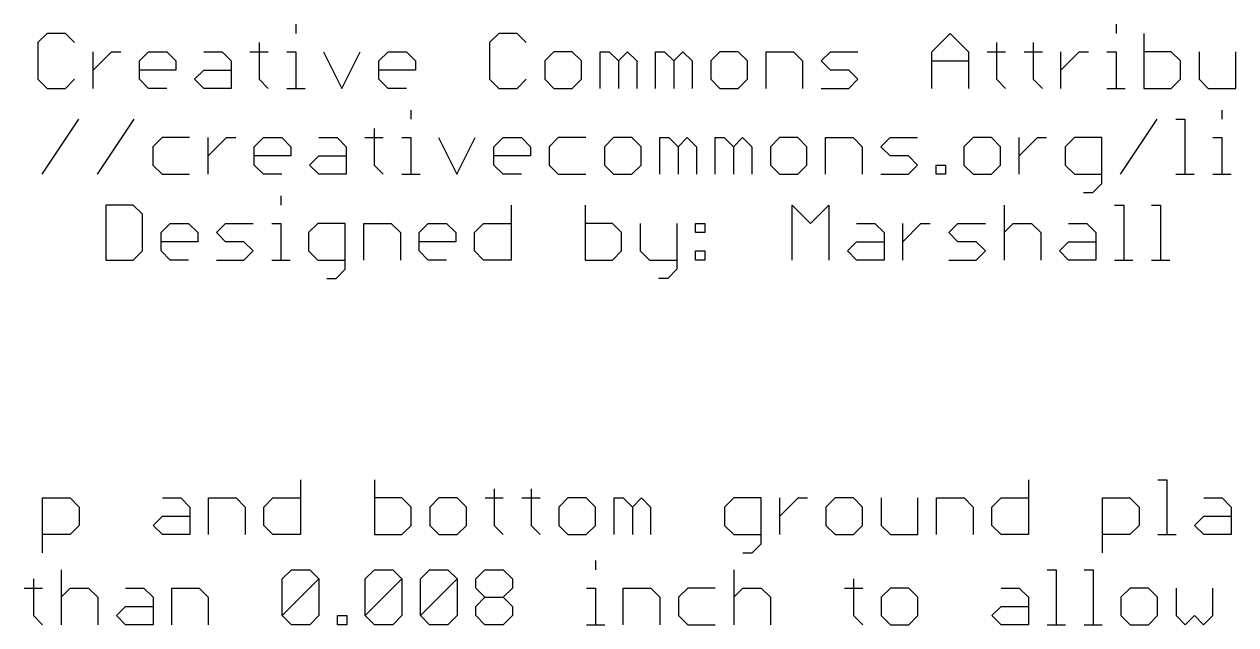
# Model space of a CAD drawing. Extents: x -47 to 60, y -34 to 22.
# Drawn here: x -17.58 to 18.29, y -33.58 to -15.81 of the extents above; entities that cross this region are included whole.
import ezdxf

# ---------------------------------------------------------------- set-up
doc = ezdxf.new("R2010")
doc.units = 0
doc.layers.add('51', color=253, linetype='CONTINUOUS')

msp = doc.modelspace()

# ---------------------------------------------------------------- linework, layer by layer
at = {"layer": '51'}
for p, q in [((-16.901, -16.0768), (-17.1721, -16.348)), ((-16.3586, -16.0768), (-16.901, -16.0768)), ((-16.0875, -16.348), (-16.3586, -16.0768)), ((-9.5338, -15.8056), (-9.5338, -16.0768)), ((-3.5309, -16.0768), (-3.802, -16.348)), ((-2.9885, -16.0768), (-3.5309, -16.0768)), ((-2.7174, -16.348), (-2.9885, -16.0768)), ((9.2952, -16.6191), (9.8376, -16.0768)), ((9.8376, -16.0768), (10.3799, -16.6191)), ((14.7507, -15.8056), (14.7507, -16.0768)), ((15.571, -16.0768), (15.571, -17.7038)), ((-17.1721, -16.348), (-17.1721, -17.4326)), ((-10.6252, -16.348), (-10.6252, -17.4326)), ((-3.802, -16.348), (-3.802, -17.4326)), ((11.2035, -16.348), (11.2035, -17.4326)), ((12.295, -16.348), (12.295, -17.4326)), ((-15.535, -17.7038), (-15.535, -16.6191)), ((-15.535, -17.1615), (-14.9926, -16.6191)), ((-14.9926, -16.6191), (-14.7215, -16.6191)), ((-14.1707, -16.8903), (-13.8995, -16.6191)), ((-13.8995, -16.6191), (-13.3572, -16.6191)), ((-13.3572, -16.6191), (-13.086, -16.8903)), ((-12.2624, -16.6191), (-11.72, -16.6191)), ((-11.72, -16.6191), (-11.4489, -16.8903)), ((-10.8964, -16.6191), (-10.354, -16.6191)), ((-9.8049, -16.6191), (-9.5338, -16.6191)), ((-9.5338, -16.6191), (-9.5338, -17.7038)), ((-8.7135, -16.6191), (-8.1712, -17.7038)), ((-8.1712, -17.7038), (-7.6288, -16.6191)), ((-7.0763, -16.8903), (-6.8052, -16.6191)), ((-6.8052, -16.6191), (-6.2628, -16.6191)), ((-6.2628, -16.6191), (-5.9917, -16.8903)), ((-1.8937, -16.6191), (-2.1649, -16.8903)), ((-1.3514, -16.6191), (-1.8937, -16.6191)), ((-1.0802, -16.8903), (-1.3514, -16.6191)), ((-0.5277, -17.7038), (-0.5277, -16.6191)), ((-0.5277, -16.6191), (-0.2565, -16.6191)), ((-0.2565, -16.6191), (0.0146, -16.8903)), ((0.0146, -16.8903), (0.2858, -16.6191)), ((0.2858, -16.6191), (0.557, -16.8903)), ((1.1095, -17.7038), (1.1095, -16.6191)), ((1.1095, -16.6191), (1.3806, -16.6191)), ((1.3806, -16.6191), (1.6518, -16.8903)), ((1.6518, -16.8903), (1.9229, -16.6191)), ((1.9229, -16.6191), (2.1941, -16.8903)), ((3.0178, -16.6191), (2.7466, -16.8903)), ((3.5601, -16.6191), (3.0178, -16.6191)), ((3.8313, -16.8903), (3.5601, -16.6191)), ((4.3838, -17.7038), (4.3838, -16.6191)), ((4.3838, -16.6191), (5.1973, -16.6191)), ((5.1973, -16.6191), (5.4684, -16.8903)), ((6.0209, -16.8903), (6.2921, -16.6191)), ((6.2921, -16.6191), (7.1056, -16.6191)), ((9.2952, -17.7038), (9.2952, -16.6191)), ((10.3799, -16.6191), (10.3799, -17.7038)), ((10.9324, -16.6191), (11.4747, -16.6191)), ((12.0238, -16.6191), (12.5662, -16.6191)), ((13.1153, -17.7038), (13.1153, -16.6191)), ((13.1153, -17.1615), (13.6576, -16.6191)), ((13.6576, -16.6191), (13.9288, -16.6191)), ((14.4796, -16.6191), (14.7507, -16.6191)), ((14.7507, -16.6191), (14.7507, -17.7038)), ((16.3845, -16.6191), (15.571, -16.6191)), ((16.6557, -16.8903), (16.3845, -16.6191)), ((17.2082, -16.6191), (17.2082, -17.4326)), ((18.2928, -17.7038), (18.2928, -16.6191)), ((-14.1707, -17.4326), (-14.1707, -16.8903)), ((-13.086, -17.1615), (-14.1707, -17.1615)), ((-13.086, -16.8903), (-13.086, -17.1615)), ((-12.5335, -17.4326), (-12.2624, -17.1615)), ((-12.2624, -17.1615), (-11.4489, -17.1615)), ((-11.4489, -16.8903), (-11.4489, -17.7038)), ((-7.0763, -17.4326), (-7.0763, -16.8903)), ((-5.9917, -17.1615), (-7.0763, -17.1615)), ((-5.9917, -16.8903), (-5.9917, -17.1615)), ((-2.1649, -16.8903), (-2.1649, -17.4326)), ((-1.0802, -17.4326), (-1.0802, -16.8903)), ((0.0146, -16.8903), (0.0146, -17.7038)), ((0.557, -16.8903), (0.557, -17.7038)), ((1.6518, -16.8903), (1.6518, -17.7038)), ((2.1941, -16.8903), (2.1941, -17.7038)), ((2.7466, -16.8903), (2.7466, -17.4326)), ((3.8313, -17.4326), (3.8313, -16.8903)), ((5.4684, -16.8903), (5.4684, -17.7038)), ((6.2921, -17.1615), (6.0209, -16.8903)), ((6.8344, -17.1615), (6.2921, -17.1615)), ((7.1056, -17.4326), (6.8344, -17.1615)), ((9.2952, -16.8903), (10.3799, -16.8903)), ((16.6557, -17.4326), (16.6557, -16.8903)), ((-17.1721, -17.4326), (-16.901, -17.7038)), ((-16.3586, -17.7038), (-16.0875, -17.4326)), ((-13.8995, -17.7038), (-14.1707, -17.4326)), ((-12.2624, -17.7038), (-12.5335, -17.4326)), ((-10.6252, -17.4326), (-10.354, -17.7038)), ((-6.8052, -17.7038), (-7.0763, -17.4326)), ((-3.802, -17.4326), (-3.5309, -17.7038)), ((-2.9885, -17.7038), (-2.7174, -17.4326)), ((-2.1649, -17.4326), (-1.8937, -17.7038)), ((-1.3514, -17.7038), (-1.0802, -17.4326)), ((2.7466, -17.4326), (3.0178, -17.7038)), ((3.5601, -17.7038), (3.8313, -17.4326)), ((6.8344, -17.7038), (7.1056, -17.4326)), ((11.2035, -17.4326), (11.4747, -17.7038)), ((12.295, -17.4326), (12.5662, -17.7038)), ((16.3845, -17.7038), (16.6557, -17.4326)), ((17.2082, -17.4326), (17.4793, -17.7038)), ((-16.901, -17.7038), (-16.3586, -17.7038)), ((-13.3572, -17.7038), (-13.8995, -17.7038)), ((-11.4489, -17.7038), (-12.2624, -17.7038)), ((-9.8049, -17.7038), (-9.2626, -17.7038)), ((-6.2628, -17.7038), (-6.8052, -17.7038)), ((-3.5309, -17.7038), (-2.9885, -17.7038)), ((-1.8937, -17.7038), (-1.3514, -17.7038)), ((3.0178, -17.7038), (3.5601, -17.7038)), ((6.0209, -17.7038), (6.8344, -17.7038)), ((14.4796, -17.7038), (15.0219, -17.7038)), ((15.571, -17.7038), (16.3845, -17.7038)), ((17.4793, -17.7038), (18.2928, -17.7038)), ((-17.0437, -20.2438), (-15.9591, -18.6168)), ((-15.4066, -20.2438), (-14.3219, -18.6168)), ((-6.131, -18.3456), (-6.131, -18.6168)), ((14.8808, -20.2438), (15.9655, -18.6168)), ((16.518, -18.6168), (16.7891, -18.6168)), ((16.7891, -18.6168), (16.7891, -20.2438)), ((17.8806, -18.3456), (17.8806, -18.6168)), ((-7.2225, -18.888), (-7.2225, -19.9726)), ((-13.4982, -19.1591), (-13.7694, -19.4303)), ((-12.6848, -19.1591), (-13.4982, -19.1591)), ((-12.1323, -20.2438), (-12.1323, -19.1591)), ((-12.1323, -19.7015), (-11.5899, -19.1591)), ((-11.5899, -19.1591), (-11.3188, -19.1591)), ((-10.768, -19.4303), (-10.4968, -19.1591)), ((-10.4968, -19.1591), (-9.9545, -19.1591)), ((-9.9545, -19.1591), (-9.6833, -19.4303)), ((-8.8596, -19.1591), (-8.3173, -19.1591)), ((-8.3173, -19.1591), (-8.0461, -19.4303)), ((-7.4936, -19.1591), (-6.9513, -19.1591)), ((-6.4022, -19.1591), (-6.131, -19.1591)), ((-6.131, -19.1591), (-6.131, -20.2438)), ((-5.3108, -19.1591), (-4.7684, -20.2438)), ((-4.7684, -20.2438), (-4.2261, -19.1591)), ((-3.6736, -19.4303), (-3.4024, -19.1591)), ((-3.4024, -19.1591), (-2.8601, -19.1591)), ((-2.8601, -19.1591), (-2.589, -19.4303)), ((-1.7653, -19.1591), (-2.0365, -19.4303)), ((-0.9518, -19.1591), (-1.7653, -19.1591)), ((-0.1281, -19.1591), (-0.3993, -19.4303)), ((0.4142, -19.1591), (-0.1281, -19.1591)), ((0.6854, -19.4303), (0.4142, -19.1591)), ((1.2379, -20.2438), (1.2379, -19.1591)), ((1.2379, -19.1591), (1.509, -19.1591)), ((1.509, -19.1591), (1.7802, -19.4303)), ((1.7802, -19.4303), (2.0514, -19.1591)), ((2.0514, -19.1591), (2.3225, -19.4303)), ((2.875, -20.2438), (2.875, -19.1591)), ((2.875, -19.1591), (3.1462, -19.1591)), ((3.1462, -19.1591), (3.4173, -19.4303)), ((3.4173, -19.4303), (3.6885, -19.1591)), ((3.6885, -19.1591), (3.9597, -19.4303)), ((4.7833, -19.1591), (4.5122, -19.4303)), ((5.3257, -19.1591), (4.7833, -19.1591)), ((5.5968, -19.4303), (5.3257, -19.1591)), ((6.1493, -20.2438), (6.1493, -19.1591)), ((6.1493, -19.1591), (6.9628, -19.1591)), ((6.9628, -19.1591), (7.234, -19.4303)), ((7.7865, -19.4303), (8.0576, -19.1591)), ((8.0576, -19.1591), (8.8711, -19.1591)), ((10.5134, -19.1591), (10.2422, -19.4303)), ((11.0557, -19.1591), (10.5134, -19.1591)), ((11.3269, -19.4303), (11.0557, -19.1591)), ((11.8794, -20.2438), (11.8794, -19.1591)), ((11.8794, -19.7015), (12.4217, -19.1591)), ((12.4217, -19.1591), (12.6929, -19.1591)), ((13.5148, -19.1591), (13.2437, -19.4303)), ((14.3283, -19.1591), (13.5148, -19.1591)), ((14.3283, -20.515), (14.3283, -19.1591)), ((17.6094, -19.1591), (17.8806, -19.1591)), ((17.8806, -19.1591), (17.8806, -20.2438)), ((-13.7694, -19.4303), (-13.7694, -19.9726)), ((-10.768, -19.9726), (-10.768, -19.4303)), ((-9.6833, -19.7015), (-10.768, -19.7015)), ((-9.6833, -19.4303), (-9.6833, -19.7015)), ((-9.1308, -19.9726), (-8.8596, -19.7015)), ((-8.8596, -19.7015), (-8.0461, -19.7015)), ((-8.0461, -19.4303), (-8.0461, -20.2438)), ((-3.6736, -19.9726), (-3.6736, -19.4303)), ((-2.589, -19.7015), (-3.6736, -19.7015)), ((-2.589, -19.4303), (-2.589, -19.7015)), ((-2.0365, -19.4303), (-2.0365, -19.9726)), ((-0.3993, -19.4303), (-0.3993, -19.9726)), ((0.6854, -19.9726), (0.6854, -19.4303)), ((1.7802, -19.4303), (1.7802, -20.2438)), ((2.3225, -19.4303), (2.3225, -20.2438)), ((3.4173, -19.4303), (3.4173, -20.2438)), ((3.9597, -19.4303), (3.9597, -20.2438)), ((4.5122, -19.4303), (4.5122, -19.9726)), ((5.5968, -19.9726), (5.5968, -19.4303)), ((7.234, -19.4303), (7.234, -20.2438)), ((8.0576, -19.7015), (7.7865, -19.4303)), ((8.6, -19.7015), (8.0576, -19.7015)), ((8.8711, -19.9726), (8.6, -19.7015)), ((10.2422, -19.4303), (10.2422, -19.9726)), ((11.3269, -19.9726), (11.3269, -19.4303)), ((13.2437, -19.4303), (13.2437, -19.9726)), ((-13.7694, -19.9726), (-13.4982, -20.2438)), ((-10.4968, -20.2438), (-10.768, -19.9726)), ((-8.8596, -20.2438), (-9.1308, -19.9726)), ((-7.2225, -19.9726), (-6.9513, -20.2438)), ((-3.4024, -20.2438), (-3.6736, -19.9726)), ((-2.0365, -19.9726), (-1.7653, -20.2438)), ((-0.3993, -19.9726), (-0.1281, -20.2438)), ((0.4142, -20.2438), (0.6854, -19.9726)), ((4.5122, -19.9726), (4.7833, -20.2438)), ((5.3257, -20.2438), (5.5968, -19.9726)), ((8.6, -20.2438), (8.8711, -19.9726)), ((9.4236, -20.2438), (9.4236, -19.9726)), ((9.4236, -19.9726), (9.6948, -19.9726)), ((9.6948, -19.9726), (9.6948, -20.2438)), ((10.2422, -19.9726), (10.5134, -20.2438)), ((11.0557, -20.2438), (11.3269, -19.9726)), ((13.2437, -19.9726), (13.5148, -20.2438)), ((-13.4982, -20.2438), (-12.6848, -20.2438)), ((-9.9545, -20.2438), (-10.4968, -20.2438)), ((-8.0461, -20.2438), (-8.8596, -20.2438)), ((-6.4022, -20.2438), (-5.8599, -20.2438)), ((-2.8601, -20.2438), (-3.4024, -20.2438)), ((-1.7653, -20.2438), (-0.9518, -20.2438)), ((-0.1281, -20.2438), (0.4142, -20.2438)), ((4.7833, -20.2438), (5.3257, -20.2438)), ((7.7865, -20.2438), (8.6, -20.2438)), ((9.6948, -20.2438), (9.4236, -20.2438)), ((10.5134, -20.2438), (11.0557, -20.2438)), ((13.5148, -20.2438), (14.3283, -20.2438)), ((16.518, -20.2438), (17.0603, -20.2438)), ((17.6094, -20.2438), (18.1517, -20.2438)), ((13.786, -20.7861), (14.0572, -20.7861)), ((14.0572, -20.7861), (14.3283, -20.515)), ((-15.1638, -21.1568), (-15.1638, -22.7838)), ((-14.3503, -21.1568), (-15.1638, -21.1568)), ((-14.0791, -21.428), (-14.3503, -21.1568)), ((-9.9812, -20.8856), (-9.9812, -21.1568)), ((-3.1648, -21.1568), (-3.1648, -22.7838)), ((-0.9751, -21.1568), (-0.9751, -22.7838)), ((5.1562, -22.7838), (5.1562, -21.1568)), ((5.1562, -21.1568), (5.6985, -21.6991)), ((5.6985, -21.6991), (6.2409, -21.1568)), ((6.2409, -21.1568), (6.2409, -22.7838)), ((11.432, -21.1568), (11.432, -22.7838)), ((14.7063, -21.1568), (14.9774, -21.1568)), ((14.9774, -21.1568), (14.9774, -22.7838)), ((15.7977, -21.1568), (16.0689, -21.1568)), ((16.0689, -21.1568), (16.0689, -22.7838)), ((-14.0791, -22.5126), (-14.0791, -21.428)), ((-13.5266, -21.9703), (-13.2555, -21.6991)), ((-13.2555, -21.6991), (-12.7132, -21.6991)), ((-12.7132, -21.6991), (-12.442, -21.9703)), ((-11.8895, -21.9703), (-11.6183, -21.6991)), ((-11.6183, -21.6991), (-10.8048, -21.6991)), ((-10.2523, -21.6991), (-9.9812, -21.6991)), ((-9.9812, -21.6991), (-9.9812, -22.7838)), ((-8.8897, -21.6991), (-9.1609, -21.9703)), ((-8.0762, -21.6991), (-8.8897, -21.6991)), ((-8.0762, -23.055), (-8.0762, -21.6991)), ((-7.5237, -22.7838), (-7.5237, -21.6991)), ((-7.5237, -21.6991), (-6.7102, -21.6991)), ((-6.7102, -21.6991), (-6.4391, -21.9703)), ((-5.8866, -21.9703), (-5.6154, -21.6991)), ((-5.6154, -21.6991), (-5.0731, -21.6991)), ((-5.0731, -21.6991), (-4.8019, -21.9703)), ((-4.2494, -21.9703), (-3.9783, -21.6991)), ((-3.9783, -21.6991), (-3.1648, -21.6991)), ((-0.1616, -21.6991), (-0.9751, -21.6991)), ((0.1095, -21.9703), (-0.1616, -21.6991)), ((0.662, -21.6991), (0.662, -22.5126)), ((1.7467, -21.6991), (1.7467, -23.055)), ((2.2992, -21.6991), (2.5704, -21.6991)), ((2.2992, -21.9703), (2.2992, -21.6991)), ((2.5704, -21.6991), (2.5704, -21.9703)), ((7.0645, -21.6991), (7.6069, -21.6991)), ((7.6069, -21.6991), (7.878, -21.9703)), ((8.4305, -22.7838), (8.4305, -21.6991)), ((8.4305, -22.2415), (8.9728, -21.6991)), ((8.9728, -21.6991), (9.244, -21.6991)), ((9.7948, -21.9703), (10.066, -21.6991)), ((10.066, -21.6991), (10.8795, -21.6991)), ((11.432, -21.9703), (11.7031, -21.6991)), ((11.7031, -21.6991), (12.2455, -21.6991)), ((12.2455, -21.6991), (12.5166, -21.9703)), ((13.3403, -21.6991), (13.8826, -21.6991)), ((13.8826, -21.6991), (14.1538, -21.9703)), ((-13.5266, -22.5126), (-13.5266, -21.9703)), ((-12.442, -21.9703), (-12.442, -22.2415)), ((-11.6183, -22.2415), (-11.8895, -21.9703)), ((-9.1609, -21.9703), (-9.1609, -22.5126)), ((-6.4391, -21.9703), (-6.4391, -22.7838)), ((-5.8866, -22.5126), (-5.8866, -21.9703)), ((-4.8019, -21.9703), (-4.8019, -22.2415)), ((-4.2494, -22.5126), (-4.2494, -21.9703)), ((0.1095, -22.5126), (0.1095, -21.9703)), ((2.5704, -21.9703), (2.2992, -21.9703)), ((7.878, -21.9703), (7.878, -22.7838)), ((10.066, -22.2415), (9.7948, -21.9703)), ((12.5166, -21.9703), (12.5166, -22.7838)), ((14.1538, -21.9703), (14.1538, -22.7838)), ((-14.3503, -22.7838), (-14.0791, -22.5126)), ((-12.442, -22.2415), (-13.5266, -22.2415)), ((-13.2555, -22.7838), (-13.5266, -22.5126)), ((-11.076, -22.2415), (-11.6183, -22.2415)), ((-10.8048, -22.5126), (-11.076, -22.2415)), ((-11.076, -22.7838), (-10.8048, -22.5126)), ((-9.1609, -22.5126), (-8.8897, -22.7838)), ((-4.8019, -22.2415), (-5.8866, -22.2415)), ((-5.6154, -22.7838), (-5.8866, -22.5126)), ((-3.9783, -22.7838), (-4.2494, -22.5126)), ((-0.1616, -22.7838), (0.1095, -22.5126)), ((0.662, -22.5126), (0.9332, -22.7838)), ((2.2992, -22.5126), (2.5704, -22.5126)), ((2.2992, -22.7838), (2.2992, -22.5126)), ((2.5704, -22.5126), (2.5704, -22.7838)), ((6.7934, -22.5126), (7.0645, -22.2415)), ((7.0645, -22.7838), (6.7934, -22.5126)), ((7.0645, -22.2415), (7.878, -22.2415)), ((10.6083, -22.2415), (10.066, -22.2415)), ((10.8795, -22.5126), (10.6083, -22.2415)), ((10.6083, -22.7838), (10.8795, -22.5126)), ((13.0691, -22.5126), (13.3403, -22.2415)), ((13.3403, -22.7838), (13.0691, -22.5126)), ((13.3403, -22.2415), (14.1538, -22.2415)), ((-15.1638, -22.7838), (-14.3503, -22.7838)), ((-12.7132, -22.7838), (-13.2555, -22.7838)), ((-11.8895, -22.7838), (-11.076, -22.7838)), ((-10.2523, -22.7838), (-9.71, -22.7838)), ((-8.8897, -22.7838), (-8.0762, -22.7838)), ((-5.0731, -22.7838), (-5.6154, -22.7838)), ((-3.1648, -22.7838), (-3.9783, -22.7838)), ((-0.9751, -22.7838), (-0.1616, -22.7838)), ((0.9332, -22.7838), (1.7467, -22.7838)), ((2.5704, -22.7838), (2.2992, -22.7838)), ((7.878, -22.7838), (7.0645, -22.7838)), ((9.7948, -22.7838), (10.6083, -22.7838)), ((14.1538, -22.7838), (13.3403, -22.7838)), ((14.7063, -22.7838), (15.2486, -22.7838)), ((15.7977, -22.7838), (16.34, -22.7838)), ((-8.3474, -23.3261), (-8.0762, -23.055)), ((1.7467, -23.055), (1.4755, -23.3261)), ((-8.6186, -23.3261), (-8.3474, -23.3261)), ((1.4755, -23.3261), (1.2044, -23.3261)), ((-9.4004, -29.2848), (-9.4004, -30.9118)), ((-7.2108, -29.2848), (-7.2108, -30.9118)), ((12.1555, -29.2848), (12.1555, -30.9118)), ((15.9823, -29.2848), (16.2535, -29.2848)), ((16.2535, -29.2848), (16.2535, -30.9118)), ((-3.6653, -29.556), (-3.6653, -30.6406)), ((-2.5738, -29.556), (-2.5738, -30.6406)), ((-17.0337, -31.4541), (-17.0337, -29.8271)), ((-17.0337, -29.8271), (-16.2202, -29.8271)), ((-16.2202, -29.8271), (-15.949, -30.0983)), ((-15.949, -30.0983), (-15.949, -30.6406)), ((-13.4882, -29.8271), (-12.9459, -29.8271)), ((-12.9459, -29.8271), (-12.6747, -30.0983)), ((-12.6747, -30.0983), (-12.6747, -30.9118)), ((-12.1222, -30.9118), (-12.1222, -29.8271)), ((-12.1222, -29.8271), (-11.3087, -29.8271)), ((-11.3087, -29.8271), (-11.0376, -30.0983)), ((-11.0376, -30.0983), (-11.0376, -30.9118)), ((-10.4851, -30.0983), (-10.2139, -29.8271)), ((-10.4851, -30.6406), (-10.4851, -30.0983)), ((-10.2139, -29.8271), (-9.4004, -29.8271)), ((-6.3973, -29.8271), (-7.2108, -29.8271)), ((-6.1261, -30.0983), (-6.3973, -29.8271)), ((-6.1261, -30.6406), (-6.1261, -30.0983)), ((-5.3024, -29.8271), (-5.5736, -30.0983)), ((-5.5736, -30.0983), (-5.5736, -30.6406)), ((-4.7601, -29.8271), (-5.3024, -29.8271)), ((-4.4889, -30.0983), (-4.7601, -29.8271)), ((-4.4889, -30.6406), (-4.4889, -30.0983)), ((-3.9364, -29.8271), (-3.3941, -29.8271)), ((-2.845, -29.8271), (-2.3027, -29.8271)), ((-1.4824, -29.8271), (-1.7536, -30.0983)), ((-1.7536, -30.0983), (-1.7536, -30.6406)), ((-0.9401, -29.8271), (-1.4824, -29.8271)), ((-0.6689, -30.0983), (-0.9401, -29.8271)), ((-0.6689, -30.6406), (-0.6689, -30.0983)), ((-0.1164, -30.9118), (-0.1164, -29.8271)), ((-0.1164, -29.8271), (0.1548, -29.8271)), ((0.1548, -29.8271), (0.4259, -30.0983)), ((0.4259, -30.0983), (0.6971, -29.8271)), ((0.4259, -30.0983), (0.4259, -30.9118)), ((0.6971, -29.8271), (0.9683, -30.0983)), ((0.9683, -30.0983), (0.9683, -30.9118)), ((3.4291, -29.8271), (3.1579, -30.0983)), ((3.1579, -30.0983), (3.1579, -30.6406)), ((4.2426, -29.8271), (3.4291, -29.8271)), ((4.2426, -31.183), (4.2426, -29.8271)), ((4.7951, -30.9118), (4.7951, -29.8271)), ((4.7951, -30.3695), (5.3374, -29.8271)), ((5.3374, -29.8271), (5.6086, -29.8271)), ((6.4305, -29.8271), (6.1594, -30.0983)), ((6.1594, -30.0983), (6.1594, -30.6406)), ((6.9729, -29.8271), (6.4305, -29.8271)), ((7.244, -30.0983), (6.9729, -29.8271)), ((7.244, -30.6406), (7.244, -30.0983)), ((7.7965, -29.8271), (7.7965, -30.6406)), ((8.8812, -30.9118), (8.8812, -29.8271)), ((9.4337, -30.9118), (9.4337, -29.8271)), ((9.4337, -29.8271), (10.2472, -29.8271)), ((10.2472, -29.8271), (10.5183, -30.0983)), ((10.5183, -30.0983), (10.5183, -30.9118)), ((11.0708, -30.0983), (11.342, -29.8271)), ((11.0708, -30.6406), (11.0708, -30.0983)), ((11.342, -29.8271), (12.1555, -29.8271)), ((14.3451, -31.4541), (14.3451, -29.8271)), ((14.3451, -29.8271), (15.1586, -29.8271)), ((15.1586, -29.8271), (15.4298, -30.0983)), ((15.4298, -30.0983), (15.4298, -30.6406)), ((17.3449, -29.8271), (17.8872, -29.8271)), ((17.8872, -29.8271), (18.1584, -30.0983)), ((18.1584, -30.0983), (18.1584, -30.9118)), ((-13.7594, -30.6406), (-13.4882, -30.3695)), ((-13.4882, -30.3695), (-12.6747, -30.3695)), ((17.0737, -30.6406), (17.3449, -30.3695)), ((17.3449, -30.3695), (18.1584, -30.3695)), ((-15.949, -30.6406), (-16.2202, -30.9118)), ((-13.4882, -30.9118), (-13.7594, -30.6406)), ((-10.2139, -30.9118), (-10.4851, -30.6406)), ((-6.3973, -30.9118), (-6.1261, -30.6406)), ((-5.5736, -30.6406), (-5.3024, -30.9118)), ((-4.7601, -30.9118), (-4.4889, -30.6406)), ((-3.6653, -30.6406), (-3.3941, -30.9118)), ((-2.5738, -30.6406), (-2.3027, -30.9118)), ((-1.7536, -30.6406), (-1.4824, -30.9118)), ((-0.9401, -30.9118), (-0.6689, -30.6406)), ((3.1579, -30.6406), (3.4291, -30.9118)), ((6.1594, -30.6406), (6.4305, -30.9118)), ((6.9729, -30.9118), (7.244, -30.6406)), ((7.7965, -30.6406), (8.0677, -30.9118)), ((11.342, -30.9118), (11.0708, -30.6406)), ((15.4298, -30.6406), (15.1586, -30.9118)), ((17.3449, -30.9118), (17.0737, -30.6406)), ((-16.2202, -30.9118), (-17.0337, -30.9118)), ((-12.6747, -30.9118), (-13.4882, -30.9118)), ((-9.4004, -30.9118), (-10.2139, -30.9118)), ((-7.2108, -30.9118), (-6.3973, -30.9118)), ((-5.3024, -30.9118), (-4.7601, -30.9118)), ((-1.4824, -30.9118), (-0.9401, -30.9118)), ((3.4291, -30.9118), (4.2426, -30.9118)), ((3.9714, -31.4541), (4.2426, -31.183)), ((6.4305, -30.9118), (6.9729, -30.9118)), ((8.0677, -30.9118), (8.8812, -30.9118)), ((12.1555, -30.9118), (11.342, -30.9118)), ((15.1586, -30.9118), (14.3451, -30.9118)), ((15.9823, -30.9118), (16.5246, -30.9118)), ((18.1584, -30.9118), (17.3449, -30.9118)), ((3.7002, -31.4541), (3.9714, -31.4541)), ((-0.6638, -31.6806), (-0.6638, -31.9518)), ((-17.3082, -32.223), (-17.3082, -33.3076)), ((-16.488, -31.9518), (-16.488, -33.5788)), ((-9.9393, -32.223), (-9.6682, -31.9518)), ((-9.9393, -33.3076), (-9.9393, -32.223)), ((-9.9393, -33.3076), (-8.8547, -32.223)), ((-9.6682, -31.9518), (-9.1259, -31.9518)), ((-9.1259, -31.9518), (-8.8547, -32.223)), ((-8.8547, -32.223), (-8.8547, -33.3076)), ((-7.4836, -32.223), (-7.2125, -31.9518)), ((-7.4836, -33.3076), (-7.4836, -32.223)), ((-7.4836, -33.3076), (-6.399, -32.223)), ((-7.2125, -31.9518), (-6.6701, -31.9518)), ((-6.6701, -31.9518), (-6.399, -32.223)), ((-6.399, -32.223), (-6.399, -33.3076)), ((-5.8465, -32.223), (-5.5753, -31.9518)), ((-5.8465, -33.3076), (-5.8465, -32.223)), ((-5.8465, -33.3076), (-4.7618, -32.223)), ((-5.5753, -31.9518), (-5.033, -31.9518)), ((-5.033, -31.9518), (-4.7618, -32.223)), ((-4.7618, -32.223), (-4.7618, -33.3076)), ((-4.2093, -32.223), (-3.9381, -31.9518)), ((-4.2093, -32.4941), (-4.2093, -32.223)), ((-3.9381, -31.9518), (-3.3958, -31.9518)), ((-3.3958, -31.9518), (-3.1246, -32.223)), ((-3.1246, -32.223), (-3.1246, -32.4941)), ((3.4308, -31.9518), (3.4308, -33.5788)), ((6.9762, -32.223), (6.9762, -33.3076)), ((12.708, -31.9518), (12.9791, -31.9518)), ((12.9791, -31.9518), (12.9791, -33.5788)), ((13.7994, -31.9518), (14.0706, -31.9518)), ((14.0706, -31.9518), (14.0706, -33.5788)), ((-17.5794, -32.4941), (-17.0371, -32.4941)), ((-16.488, -32.7653), (-16.2168, -32.4941)), ((-16.2168, -32.4941), (-15.6745, -32.4941)), ((-15.6745, -32.4941), (-15.4033, -32.7653)), ((-14.5797, -32.4941), (-14.0373, -32.4941)), ((-14.0373, -32.4941), (-13.7662, -32.7653)), ((-13.2137, -33.5788), (-13.2137, -32.4941)), ((-13.2137, -32.4941), (-12.4002, -32.4941)), ((-12.4002, -32.4941), (-12.129, -32.7653)), ((-3.9381, -32.7653), (-4.2093, -32.4941)), ((-3.1246, -32.4941), (-3.3958, -32.7653)), ((-0.935, -32.4941), (-0.6638, -32.4941)), ((-0.6638, -32.4941), (-0.6638, -33.5788)), ((0.1565, -33.5788), (0.1565, -32.4941)), ((0.1565, -32.4941), (0.9699, -32.4941)), ((0.9699, -32.4941), (1.2411, -32.7653)), ((2.0648, -32.4941), (1.7936, -32.7653)), ((2.8783, -32.4941), (2.0648, -32.4941)), ((3.4308, -32.7653), (3.7019, -32.4941)), ((3.7019, -32.4941), (4.2443, -32.4941)), ((4.2443, -32.4941), (4.5154, -32.7653)), ((6.7051, -32.4941), (7.2474, -32.4941)), ((8.0677, -32.4941), (7.7965, -32.7653)), ((8.61, -32.4941), (8.0677, -32.4941)), ((8.8812, -32.7653), (8.61, -32.4941)), ((11.342, -32.4941), (11.8843, -32.4941)), ((11.8843, -32.4941), (12.1555, -32.7653)), ((15.162, -32.4941), (14.8909, -32.7653)), ((15.7044, -32.4941), (15.162, -32.4941)), ((15.9755, -32.7653), (15.7044, -32.4941)), ((16.528, -32.4941), (16.528, -33.3076)), ((17.6127, -33.3076), (17.6127, -32.4941)), ((-15.4033, -32.7653), (-15.4033, -33.5788)), ((-13.7662, -32.7653), (-13.7662, -33.5788)), ((-12.129, -32.7653), (-12.129, -33.5788)), ((-4.2093, -33.0365), (-3.9381, -32.7653)), ((-3.9381, -32.7653), (-3.3958, -32.7653)), ((-3.3958, -32.7653), (-3.1246, -33.0365)), ((1.2411, -32.7653), (1.2411, -33.5788)), ((1.7936, -32.7653), (1.7936, -33.3076)), ((4.5154, -32.7653), (4.5154, -33.5788)), ((7.7965, -32.7653), (7.7965, -33.3076)), ((8.8812, -33.3076), (8.8812, -32.7653)), ((12.1555, -32.7653), (12.1555, -33.5788)), ((14.8909, -32.7653), (14.8909, -33.3076)), ((15.9755, -33.3076), (15.9755, -32.7653)), ((-17.3082, -33.3076), (-17.0371, -33.5788)), ((-14.8508, -33.3076), (-14.5797, -33.0365)), ((-14.5797, -33.5788), (-14.8508, -33.3076)), ((-14.5797, -33.0365), (-13.7662, -33.0365)), ((-9.6682, -33.5788), (-9.9393, -33.3076)), ((-8.8547, -33.3076), (-9.1259, -33.5788)), ((-8.3022, -33.5788), (-8.3022, -33.3076)), ((-8.3022, -33.3076), (-8.031, -33.3076)), ((-8.031, -33.3076), (-8.031, -33.5788)), ((-7.2125, -33.5788), (-7.4836, -33.3076)), ((-6.399, -33.3076), (-6.6701, -33.5788)), ((-5.5753, -33.5788), (-5.8465, -33.3076)), ((-4.7618, -33.3076), (-5.033, -33.5788)), ((-4.2093, -33.3076), (-4.2093, -33.0365)), ((-3.9381, -33.5788), (-4.2093, -33.3076)), ((-3.1246, -33.3076), (-3.3958, -33.5788)), ((-3.1246, -33.0365), (-3.1246, -33.3076)), ((1.7936, -33.3076), (2.0648, -33.5788)), ((6.9762, -33.3076), (7.2474, -33.5788)), ((7.7965, -33.3076), (8.0677, -33.5788)), ((8.61, -33.5788), (8.8812, -33.3076)), ((11.0708, -33.3076), (11.342, -33.0365)), ((11.342, -33.5788), (11.0708, -33.3076)), ((11.342, -33.0365), (12.1555, -33.0365)), ((14.8909, -33.3076), (15.162, -33.5788)), ((15.7044, -33.5788), (15.9755, -33.3076)), ((16.528, -33.3076), (16.7992, -33.5788)), ((16.7992, -33.5788), (17.0703, -33.3076)), ((17.0703, -33.3076), (17.3415, -33.5788)), ((17.3415, -33.5788), (17.6127, -33.3076)), ((-13.7662, -33.5788), (-14.5797, -33.5788)), ((-9.1259, -33.5788), (-9.6682, -33.5788)), ((-8.031, -33.5788), (-8.3022, -33.5788)), ((-6.6701, -33.5788), (-7.2125, -33.5788)), ((-5.033, -33.5788), (-5.5753, -33.5788)), ((-3.3958, -33.5788), (-3.9381, -33.5788)), ((-0.935, -33.5788), (-0.3927, -33.5788)), ((2.0648, -33.5788), (2.8783, -33.5788)), ((8.0677, -33.5788), (8.61, -33.5788)), ((12.1555, -33.5788), (11.342, -33.5788)), ((12.708, -33.5788), (13.2503, -33.5788)), ((13.7994, -33.5788), (14.3417, -33.5788)), ((15.162, -33.5788), (15.7044, -33.5788))]:
    msp.add_line(p, q, dxfattribs=at)

doc.saveas('drawing.dxf')
